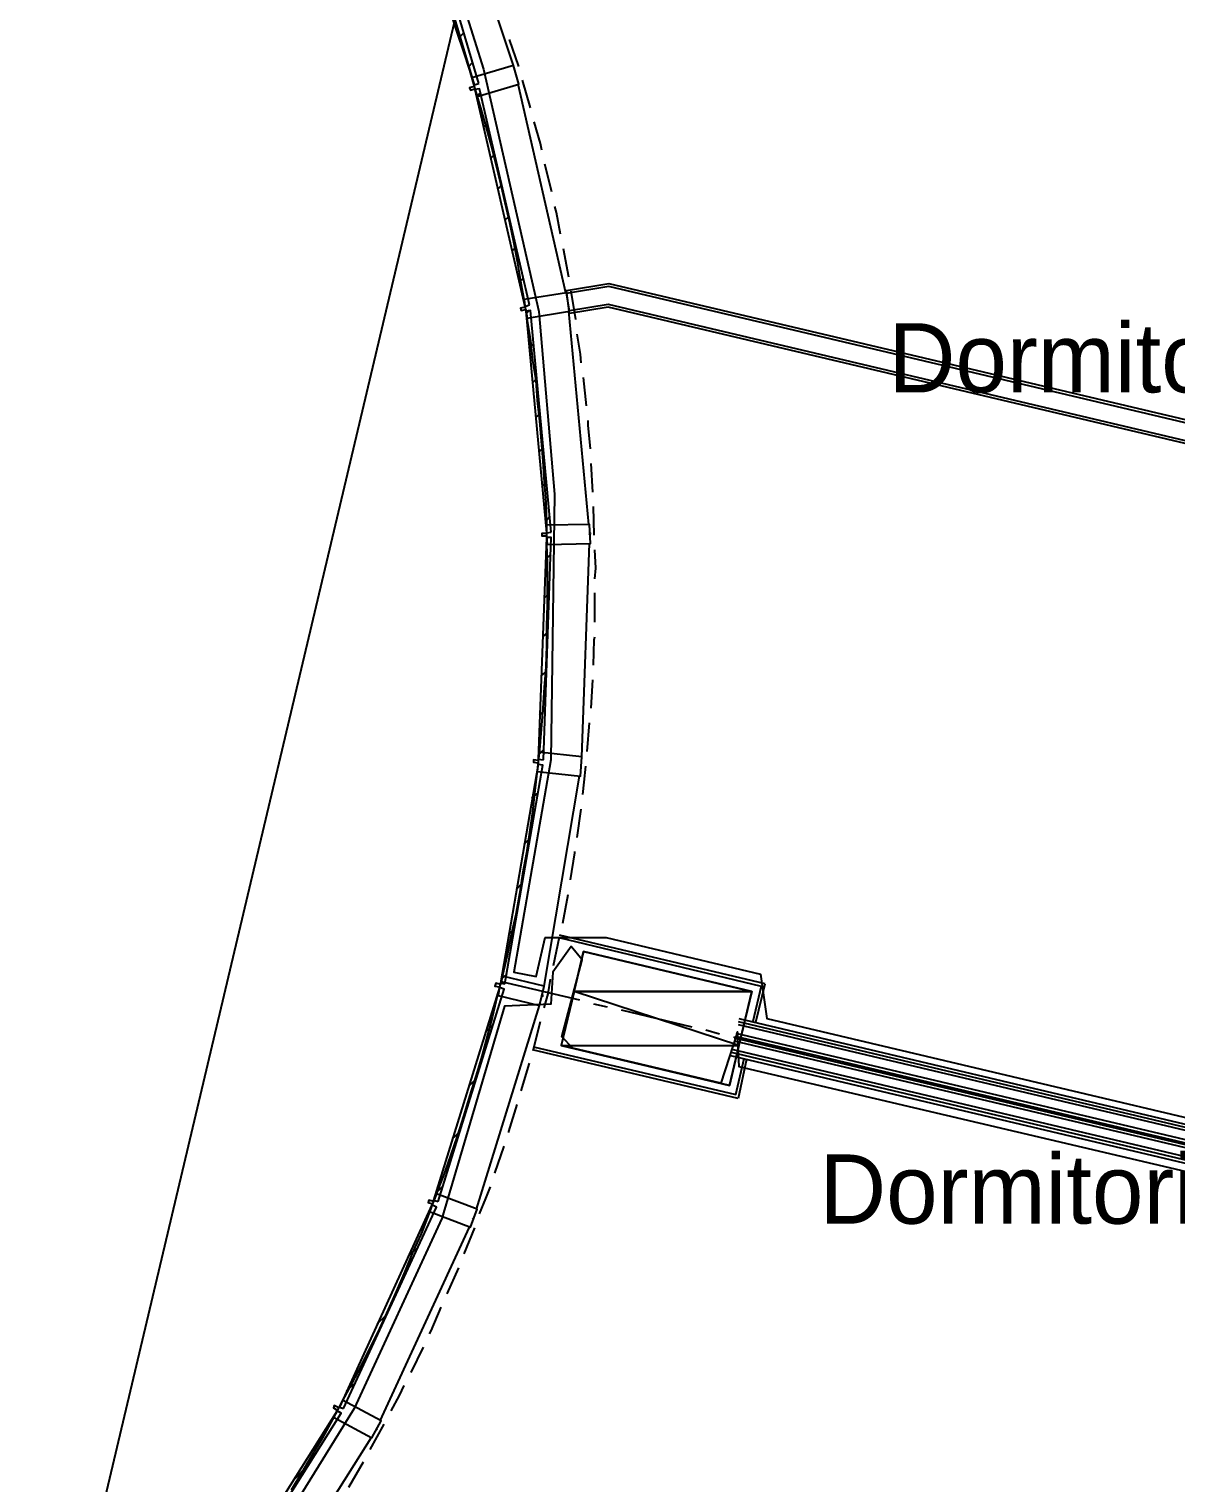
# Model space of a CAD drawing. Header units: feet. Extents: x -84 to 198, y -22 to 181.
# Drawn here: x 21.01 to 40.88, y 88.08 to 113.26 of the extents above; entities that cross this region are included whole.
import ezdxf
from ezdxf.enums import TextEntityAlignment as Align

# ---------------------------------------------------------------- set-up
doc = ezdxf.new("R2010")
doc.units = ezdxf.units.FT
for name, color, linetype in [('A-AREA-UNIDAD', 30, 'CONTINUOUS'), ('A-LINEA', 7, 'CONTINUOUS'), ('A-MURO-CONCRETO', 8, 'CONTINUOUS'), ('A-NOMBRE-ESPACIO', 2, 'CONTINUOUS')]:
    doc.layers.add(name, color=color, linetype=linetype)

msp = doc.modelspace()

# ---------------------------------------------------------------- linework, layer by layer
at = {"layer": 'A-AREA-UNIDAD'}
for points in [[(27.792, 116.0533), (28.88, 112.5689), (29.84, 108.3733), (30.112, 105.2089), (30.048, 100.6044), (29.408, 96.9244), (29.792, 96.8533), (29.952, 97.5289), (31.008, 97.5289), (33.68, 96.8889), (33.792, 96.1244), (46.64, 93.0844), (47.6, 93.0844), (59.568, 90.2933), (59.68, 90.0089), (64.24, 88.9778), (66.208, 97.2444), (66.4, 97.4578), (67.68, 97.1733), (67.84, 96.9244), (65.792, 88.3733), (66.752, 88.3733), (101.088, 80.2133)], [(62.048, 79.6444), (64.08, 88.2489), (63.12, 88.2489), (59.52, 89.1378), (57.728, 89.2978), (46.912, 91.8578), (46.88, 92.3378), (45.888, 92.3378), (33.312, 95.2889), (33.28, 95.8933), (32.992, 95.0044), (30.432, 95.6089), (30.24, 95.8044), (30.592, 97.1378), (30.4, 97.3689), (30.08, 96.9244), (30.048, 96.3733), (29.248, 96.3378), (28.16, 92.6578), (26.64, 89.3689), (24.56, 86.0089)]]:
    msp.add_lwpolyline(points, dxfattribs=at)
at = {"layer": 'A-LINEA'}
for p, q in [((29.4, 112.6311), (29.08, 113.6044)), ((21.0069, 82.2403), (28.3763, 113.3838)), ((21.0069, 82.2403), (28.3763, 113.3838)), ((28.4667, 113.1244), (28.5333, 113.1911)), ((29.4933, 112.6178), (29.3333, 113.0844)), ((28.6267, 112.6178), (28.6933, 112.6844)), ((29.4533, 112.4578), (29.44, 112.4711)), ((29.4533, 112.4444), (29.4533, 112.4578)), ((29.6933, 111.8978), (29.56, 112.3778)), ((28.76, 112.0978), (28.84, 112.1644)), ((30.3067, 108.6978), (29.48, 112.3111)), ((28.88, 111.5644), (28.96, 111.6311)), ((29.0133, 111.0311), (29.08, 111.0978)), ((30.0667, 110.4444), (29.9467, 110.9244)), ((29.1333, 110.4978), (29.2, 110.5644)), ((29.2533, 109.9511), (29.32, 110.0178)), ((29.3733, 109.4178), (29.4533, 109.4844)), ((30.36, 108.9644), (30.2667, 109.4578)), ((29.5067, 108.8844), (29.5733, 108.9511)), ((31.0533, 108.8578), (45.92, 105.3511)), ((31.0533, 108.8044), (30.32, 108.6844)), ((30.48, 108.2311), (30.4, 108.7244)), ((45.9467, 105.2844), (31.0533, 108.8044)), ((29.6133, 108.3378), (29.6667, 108.3778)), ((30.7067, 104.6844), (30.36, 108.3778)), ((30.3733, 108.3911), (31.04, 108.4978)), ((31.04, 108.4444), (30.3733, 108.3378)), ((31.04, 108.4978), (45.88, 104.9911)), ((45.8267, 104.9511), (31.04, 108.4444)), ((29.6667, 107.7378), (29.7467, 107.8044)), ((29.7333, 107.1378), (29.8, 107.2044)), ((30.6667, 106.7378), (30.6133, 107.2311)), ((29.7867, 106.5378), (29.8667, 106.6044)), ((29.84, 105.9378), (29.92, 106.0044)), ((30.7733, 105.2444), (30.7467, 105.7378)), ((29.8933, 105.3378), (29.9733, 105.4178)), ((29.96, 104.7378), (30.0267, 104.8178)), ((30.8, 104.4978), (30.7867, 104.9911)), ((30.5867, 100.6578), (30.72, 104.3511)), ((29.96, 104.0844), (30.0533, 104.1644)), ((29.9333, 103.4044), (30.0267, 103.4978)), ((30.8133, 102.9911), (30.8133, 103.4978)), ((29.9067, 102.7378), (30, 102.8178)), ((29.88, 102.0578), (29.9733, 102.1378)), ((30.7467, 101.4978), (30.7733, 101.9911)), ((29.8533, 101.3778), (29.9467, 101.4578)), ((30.68, 100.7511), (30.72, 101.2444)), ((29.84, 100.6978), (29.92, 100.7778)), ((29.9333, 96.6844), (30.5467, 100.3244)), ((29.72, 99.9378), (29.8267, 100.0311)), ((30.5067, 99.2578), (30.5733, 99.7511)), ((29.5867, 99.1511), (29.6933, 99.2444)), ((29.4533, 98.3644), (29.56, 98.4711)), ((30.2533, 97.7778), (30.3467, 98.2711)), ((29.32, 97.5911), (29.4267, 97.6844)), ((30.0933, 97.0444), (30.2, 97.5378)), ((33.76, 96.7244), (30.2, 97.5644)), ((29.1867, 96.8044), (29.2933, 96.8978)), ((29.1867, 96.7644), (30.5467, 96.4444)), ((33.6, 96.0578), (33.76, 96.7244)), ((28.76, 92.8178), (29.8533, 96.3511)), ((30.7867, 96.3778), (31.0267, 96.3244)), ((31.2667, 96.2711), (32.4933, 95.9778)), ((28.92, 95.8978), (29.0533, 96.0178)), ((29.7467, 95.5911), (29.8667, 96.0711)), ((33.2933, 96.0711), (64.2133, 88.7644)), ((33.2933, 96.0711), (64.2133, 88.7644)), ((33.2933, 96.0178), (64.2133, 88.7111)), ((33.3067, 96.1244), (64.2267, 88.8044)), ((33.3067, 96.1244), (64.2267, 88.8044)), ((32.7333, 95.9244), (32.9733, 95.8578)), ((33.2133, 95.8044), (34.44, 95.5244)), ((33.2267, 95.7911), (64.1467, 88.4711)), ((33.2267, 95.7911), (64.1467, 88.4711)), ((33.2267, 95.7378), (64.1467, 88.4178)), ((33.2267, 95.7378), (64.1467, 88.4178)), ((33.24, 95.8178), (64.16, 88.4978)), ((33.24, 95.8178), (64.16, 88.4978)), ((33.2533, 95.8711), (64.1733, 88.5511)), ((33.2533, 95.8711), (64.1733, 88.5511)), ((33.2933, 94.7378), (29.7333, 95.5778)), ((33.16, 95.4844), (64.08, 88.1644)), ((33.16, 95.4844), (64.08, 88.1644)), ((33.1733, 95.5378), (64.0933, 88.2178)), ((33.1733, 95.5378), (64.0933, 88.2178)), ((33.1867, 95.5911), (64.1067, 88.2711)), ((34.68, 95.4578), (34.92, 95.4044)), ((29.5333, 94.8711), (29.68, 95.3511)), ((33.44, 95.4178), (33.2933, 94.7378)), ((35.16, 95.3511), (36.3867, 95.0578)), ((28.64, 94.9644), (28.76, 95.0844)), ((36.6267, 95.0044), (36.8667, 94.9378)), ((37.1067, 94.8844), (38.3333, 94.5911)), ((38.5733, 94.5378), (38.8133, 94.4844)), ((39.0533, 94.4311), (40.28, 94.1378)), ((28.3467, 94.0444), (28.4667, 94.1511)), ((40.52, 94.0844), (40.76, 94.0178)), ((29.08, 93.4444), (29.24, 93.9111)), ((28.0667, 93.1111), (28.1867, 93.2311)), ((27.0933, 89.1511), (28.64, 92.5111)), ((28.5467, 92.0444), (28.7333, 92.4978)), ((27.5733, 92.0044), (27.7467, 92.1644)), ((28.2533, 91.3511), (28.4533, 91.8044)), ((27.04, 90.8311), (27.2, 90.9911)), ((27.6267, 89.9911), (27.84, 90.4311)), ((26.5067, 89.6711), (26.6667, 89.8178)), ((26.92, 88.6578), (27.16, 89.0978)), ((25, 85.7911), (26.9333, 88.8578)), ((26.5467, 88.0044), (26.8, 88.4444)), ((25.6, 88.1378), (25.84, 88.3778))]:
    msp.add_line(p, q, dxfattribs=at)
for points in [[(28.8, 112.3244), (27.7067, 116.0178), (27.6267, 115.9911), (28.72, 112.2978), (28.8, 112.3244)], [(28.32, 113.5111), (28.4267, 113.1911), (28.5333, 112.8711), (28.64, 112.5511), (28.7333, 112.2311), (28.8267, 111.8978), (28.92, 111.5778), (29.0133, 111.2444), (29.0933, 110.9244), (29.1733, 110.5911), (29.2533, 110.2578), (29.3333, 109.9111), (29.4, 109.5778), (29.4667, 109.2444), (29.52, 108.8978), (29.5867, 108.5511), (29.64, 108.2178), (29.6933, 107.8711), (29.7333, 107.5244), (29.7867, 107.1778), (29.8133, 106.8311), (29.8533, 106.4711), (29.88, 106.1244), (29.9067, 105.7778), (29.9333, 105.4178), (29.96, 105.0711), (29.9733, 104.7111), (29.9733, 104.3511), (29.9867, 104.0044), (29.9867, 103.6444), (29.9867, 103.2844), (29.9733, 102.9244), (29.9733, 102.5778), (29.96, 102.2178), (29.9333, 101.8578), (29.9067, 101.4978), (29.88, 101.1378), (29.8533, 100.7778), (29.8133, 100.4178), (29.7733, 100.0711), (29.7333, 99.7111), (29.68, 99.3511), (29.6267, 98.9911), (29.56, 98.6311), (29.5067, 98.2844), (29.44, 97.9244), (29.36, 97.5778), (29.2933, 97.2178), (29.2133, 96.8711), (29.12, 96.5111), (29.04, 96.1644), (28.9467, 95.8178), (28.8533, 95.4711), (28.7467, 95.1244), (28.64, 94.7778), (28.5333, 94.4311), (28.4267, 94.0844), (28.3067, 93.7511), (28.1867, 93.4044), (28.0533, 93.0711), (27.9333, 92.7378), (27.8, 92.3911), (27.6533, 92.0711), (27.52, 91.7378), (27.3733, 91.4044), (27.2267, 91.0844), (27.08, 90.7511), (26.92, 90.4311), (26.76, 90.1111), (26.6, 89.8044), (26.4267, 89.4844), (26.2667, 89.1778), (26.0933, 88.8578), (25.9067, 88.5511), (25.7333, 88.2578), (25.5467, 87.9511)], [(28.72, 112.2711), (28.64, 112.2444), (28.6533, 112.2044), (28.7333, 112.2311), (28.7733, 112.0978), (29.4933, 112.3111), (29.4, 112.6311), (28.68, 112.4178), (28.72, 112.2711)], [(29.68, 108.4844), (28.8133, 112.2311), (28.7333, 112.2178), (29.6, 108.4578), (29.68, 108.4844)], [(29.8933, 111.1644), (29.8667, 111.2844), (29.76, 111.6578)], [(30.2133, 109.7111), (30.1467, 110.0844), (30.12, 110.1911)], [(30.3733, 108.3378), (30.32, 108.7378), (31.0533, 108.8578)], [(29.6, 108.4444), (29.52, 108.4311), (29.5333, 108.3911), (29.6133, 108.4044), (29.64, 108.2578), (30.3733, 108.3778), (30.32, 108.6978), (29.5867, 108.5778), (29.6, 108.4444)], [(30.0533, 104.5511), (29.6933, 108.3911), (29.6133, 108.3778), (29.9733, 104.5378), (30.0533, 104.5511)], [(30.5733, 107.4844), (30.56, 107.6311), (30.5067, 107.9778)], [(30.7333, 105.9911), (30.6933, 106.4044), (30.6933, 106.4844)], [(29.9733, 104.5244), (29.8933, 104.5244), (29.8933, 104.4844), (29.9733, 104.4844), (29.9867, 104.3378), (30.7333, 104.3511), (30.72, 104.6844), (29.9733, 104.6711), (29.9733, 104.5244)], [(30.72, 104.4978), (30.7333, 104.5244), (30.72, 104.5511)], [(29.92, 100.6044), (30.0533, 104.4578), (29.9733, 104.4578), (29.8267, 100.6178), (29.92, 100.6044)], [(30.8133, 103.7378), (30.8267, 103.9244), (30.8133, 104.2444)], [(30.7867, 102.2444), (30.8, 102.6844), (30.8133, 102.7378)], [(29.2533, 96.7244), (29.9067, 100.5111), (29.8267, 100.5244), (29.1733, 96.7378), (29.2533, 96.7244)], [(29.8267, 100.5911), (29.7467, 100.6044), (29.7467, 100.5644), (29.8267, 100.5511), (29.8133, 100.4044), (30.56, 100.3244), (30.5867, 100.6578), (29.84, 100.7378), (29.8267, 100.5911)], [(30.5733, 100.4711), (30.5733, 100.4978), (30.5733, 100.5111)], [(30.6, 100.0044), (30.6267, 100.2178), (30.6533, 100.4978)], [(30.3867, 98.5244), (30.4667, 98.9911), (30.4667, 99.0178)], [(30.1867, 97.5244), (33.6933, 96.6844), (33.5467, 96.0711)], [(33.1467, 94.9644), (33.5333, 96.5911), (30.6133, 97.2844), (30.2267, 95.6578), (33.1467, 94.9644)], [(29.1733, 96.7111), (29.0933, 96.7378), (29.08, 96.6844), (29.16, 96.6711), (29.1333, 96.5244), (29.8533, 96.3511), (29.9333, 96.6844), (29.2133, 96.8578), (29.1733, 96.7111)], [(29.9333, 96.3111), (30, 96.5511), (30.04, 96.8044)], [(28.0933, 92.9511), (29.24, 96.6311), (29.16, 96.6578), (28.0133, 92.9778), (28.0933, 92.9511)], [(29.8933, 96.4978), (29.9067, 96.5111), (29.9067, 96.5378)], [(29.7467, 95.6311), (33.2533, 94.8044), (33.4, 95.4311)], [(29.32, 94.1511), (29.32, 94.1644), (29.4667, 94.6311)], [(28.8133, 92.7378), (28.92, 93.0044), (29, 93.2044)], [(28.0133, 92.9511), (27.9333, 92.9778), (27.92, 92.9378), (28, 92.9111), (27.9467, 92.7778), (28.6533, 92.5111), (28.7733, 92.8178), (28.0667, 93.0844), (28.0133, 92.9511)], [(26.4533, 89.3644), (28.0667, 92.8578), (27.9867, 92.8978), (26.3867, 89.3911), (26.4533, 89.3644)], [(28.6933, 92.6444), (28.7067, 92.6578), (28.72, 92.6844)], [(27.9467, 90.6578), (27.9733, 90.7111), (28.1467, 91.1244)], [(27.28, 89.3244), (27.4267, 89.5911), (27.5067, 89.7644)], [(26.3733, 89.3778), (26.2933, 89.4178), (26.28, 89.3778), (26.3467, 89.3378), (26.28, 89.2178), (26.9467, 88.8578), (27.1067, 89.1511), (26.44, 89.5111), (26.3733, 89.3778)], [(24.36, 86.0178), (26.4133, 89.2844), (26.3467, 89.3244), (24.2933, 86.0711), (24.36, 86.0178)], [(27.0133, 88.9778), (27.0267, 89.0044), (27.04, 89.0178)]]:
    msp.add_lwpolyline(points, dxfattribs=at)
at = {"layer": 'A-MURO-CONCRETO'}
for points in [[(30.6133, 97.2844), (33.5333, 96.5911), (30.4533, 96.5911), (30.6133, 97.2844), (30.6133, 97.2844)], [(30.4533, 96.5911), (30.2267, 95.6578), (33.3067, 95.6578), (30.4533, 96.5911)], [(30.4533, 96.5911), (33.5333, 96.5911), (33.3067, 95.6578), (30.4533, 96.5911), (30.4533, 96.5911)], [(30.2267, 95.6578), (33.3067, 95.6578), (33.1467, 94.9644), (30.2267, 95.6578), (30.2267, 95.6578)]]:
    msp.add_lwpolyline(points, dxfattribs=at)

# ---------------------------------------------------------------- texts
at = {"layer": 'A-NOMBRE-ESPACIO'}
for p in [(39.6, 106.9689), (38.4, 92.5689)]:
    msp.add_text('Dormitorio', height=1.2, dxfattribs=at).set_placement(p, align=Align.CENTER)

doc.saveas('drawing.dxf')
